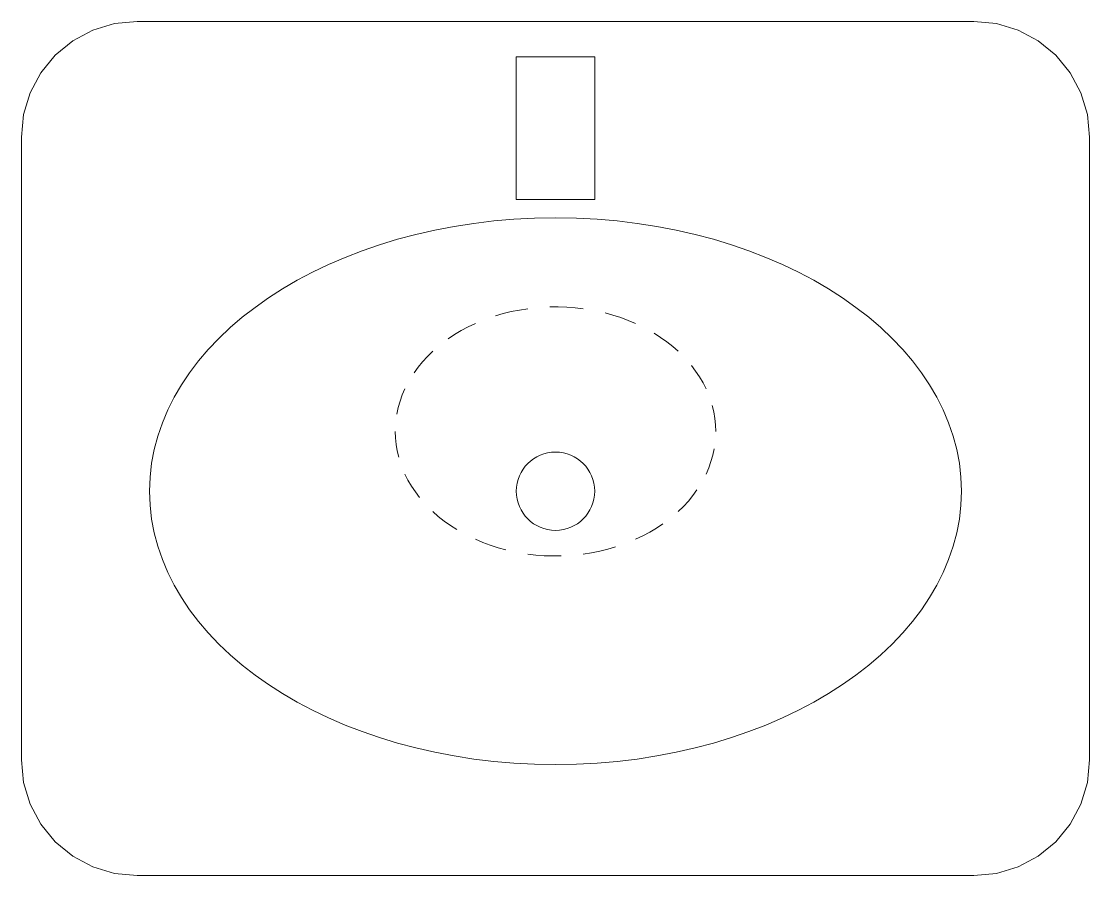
# Model space of a CAD drawing. Header units: millimetres. Extents: x 0 to 600, y 0 to 480.
import ezdxf

# ---------------------------------------------------------------- set-up
doc = ezdxf.new("R2010")
doc.units = ezdxf.units.MM
doc.layers.add('P-FIXT', color=7, linetype='Continuous', lineweight=20, true_color=0x477783)

# ---------------------------------------------------------------- blocks, each defined once
blk = doc.blocks.new('206_PLUMBING_HVAC_SYMBOLS_PEDESTAL_BASIN_PLAN')
at = {"layer": 'P-FIXT'}
for points in [[(535, 0), (547.68, 1.25), (559.87, 4.95), (571.11, 10.95), (580.96, 19.04), (589.05, 28.89), (595.05, 40.13), (598.75, 52.32), (600, 65), (600, 415), (598.75, 427.68), (595.05, 439.87), (589.05, 451.11), (580.96, 460.96), (571.11, 469.05), (559.87, 475.05), (547.68, 478.75), (535, 480), (65, 480), (52.32, 478.75), (40.13, 475.05), (28.89, 469.05), (19.04, 460.96), (10.95, 451.11), (4.95, 439.87), (1.25, 427.68), (0, 415), (0, 65), (1.25, 52.32), (4.95, 40.13), (10.95, 28.89), (19.04, 19.04), (28.89, 10.95), (40.13, 4.95), (52.32, 1.25), (65, 0)], [(278, 380), (322, 380), (322, 460), (278, 460)]]:
    blk.add_lwpolyline(points, close=True, dxfattribs=at)
for points in [[(284.37, 318.54), (279.75, 317.81), (275.19, 316.89), (270.7, 315.79), (266.29, 314.5)], [(315.63, 318.54), (310.97, 319.08), (306.28, 319.43), (301.57, 319.59), (296.86, 319.56)], [(345, 310.22), (340.86, 311.97), (336.61, 313.55), (332.25, 314.95), (327.81, 316.17)], [(255, 310.22), (250.98, 308.31), (247.1, 306.23), (243.36, 304), (239.78, 301.62)], [(368.94, 294.6), (365.82, 297.34), (362.52, 299.95), (359.05, 302.43), (355.41, 304.76)], [(231.06, 294.6), (228.12, 291.73), (225.39, 288.74), (222.85, 285.65), (220.53, 282.46)], [(384.57, 273.54), (382.85, 276.95), (380.89, 280.29), (378.72, 283.54), (376.32, 286.69)], [(215.43, 273.54), (213.93, 270.07), (212.67, 266.53), (211.65, 262.96), (210.88, 259.34)], [(390, 249.6), (389.88, 253.26), (389.51, 256.92), (388.89, 260.55), (388.03, 264.15)], [(210, 249.6), (210.12, 245.94), (210.49, 242.28), (211.11, 238.65), (211.97, 235.05)], [(384.57, 225.66), (386.07, 229.13), (387.33, 232.67), (388.35, 236.24), (389.12, 239.86)], [(215.43, 225.66), (217.15, 222.25), (219.11, 218.91), (221.28, 215.66), (223.68, 212.51)], [(368.94, 204.6), (371.88, 207.47), (374.61, 210.46), (377.15, 213.55), (379.47, 216.74)], [(231.06, 204.6), (234.18, 201.86), (237.48, 199.25), (240.95, 196.77), (244.59, 194.44)], [(345, 188.98), (349.02, 190.89), (352.9, 192.97), (356.64, 195.2), (360.22, 197.58)], [(255, 188.98), (259.14, 187.23), (263.39, 185.65), (267.75, 184.25), (272.19, 183.03)], [(284.37, 180.66), (289.03, 180.12), (293.72, 179.77), (298.43, 179.61), (303.14, 179.64)], [(315.63, 180.66), (320.25, 181.39), (324.81, 182.31), (329.3, 183.41), (333.71, 184.7)]]:
    blk.add_lwpolyline(points, dxfattribs=at)
blk.add_circle((300, 216), 22, dxfattribs=at)
blk.add_ellipse((300, 216), major_axis=(228, 0), ratio=0.673684, dxfattribs=at)

msp = doc.modelspace()

# ---------------------------------------------------------------- block references
msp.add_blockref('206_PLUMBING_HVAC_SYMBOLS_PEDESTAL_BASIN_PLAN', (0, 0))

doc.saveas('drawing.dxf')
